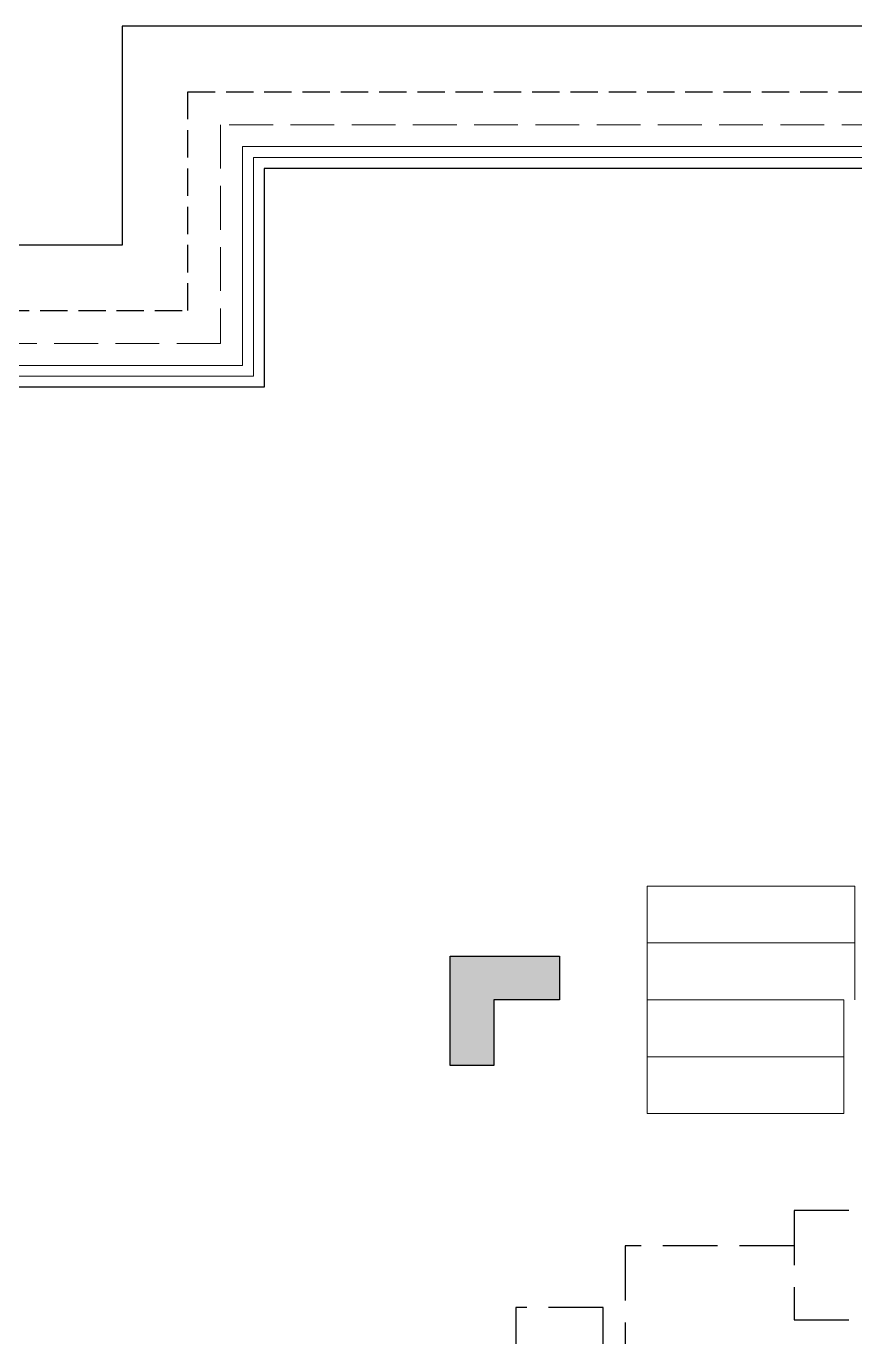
# Model space of a CAD drawing. Extents: x 2803505 to 5851001, y -1372902 to 24339.
# Drawn here: x 3282274 to 3286062, y -971776 to -965786 of the extents above; entities that cross this region are included whole.
import ezdxf

# ---------------------------------------------------------------- set-up
doc = ezdxf.new("R2010")
doc.units = 0
doc.header["$LTSCALE"] = 1000
doc.header["$MEASUREMENT"] = 0
for name, pattern in [('#P_--_20B1_001_t3$0$DASH', [0.35, 0.25, -0.1]), ('A户型$0$DASH', [0.35, 0.25, -0.1]), ('DASH', [0.35, 0.25, -0.1])]:
    doc.linetypes.add(name, pattern=pattern)
doc.layers.get('0').update_dxf_attribs({"linetype": 'CONTINUOUS'})
for name, color, linetype in [('!!电气', 1, 'CONTINUOUS'), ('5fur', 175, 'CONTINUOUS'), ('COLU', 7, 'CONTINUOUS'), ('ROOF', 183, 'CONTINUOUS'), ('S-砼墙填充', 251, 'CONTINUOUS'), ('看线', 185, 'CONTINUOUS')]:
    doc.layers.add(name, color=color, linetype=linetype)
for name, color, linetype, lineweight in [('STAIR', 252, 'CONTINUOUS', 20), ('WINDOW', 146, 'CONTINUOUS', 20), ('平面-栏杆', 56, 'CONTINUOUS', 15), ('平面-看线', 252, 'CONTINUOUS', 15)]:
    doc.layers.add(name, color=color, linetype=linetype, lineweight=lineweight)

# ---------------------------------------------------------------- blocks, each defined once
blk = doc.blocks.new('dfgdfgsf')
at = {"layer": '5fur', "color": 252, "linetype": 'A户型$0$DASH'}
for p, q in [((2096469.08334725, -1252137), (2097241.400685381, -1252137)), ((2097241.400685381, -1252137), (2097241.400685381, -1254418.310339169))]:
    blk.add_line(p, q, dxfattribs=at)
for points in [[(2096469.08334725, -1252475.039726642), (2095169.08334725, -1252475.039726642), (2095169.08334725, -1251975.039726642), (2096469.08334725, -1251975.039726642)], [(2097741.574591951, -1252417.812060538), (2097741.574591951, -1254417.812060538), (2097341.574591951, -1254417.812060538), (2097341.574591951, -1252417.812060538)]]:
    blk.add_lwpolyline(points, close=True, dxfattribs=at)
blk = doc.blocks.new('GDGDGRD')
at = {"layer": 'S-砼墙填充'}
h = blk.add_hatch(color=252, dxfattribs=at)
h.dxf.hatch_style = 1
h.paths.add_polyline_path([(442366.5562441116, 293015.363991781), (442366.5562441116, 292815.363991781), (442666.5562441116, 292815.363991781), (442666.5562429251, 292515.36404931), (442866.5562429251, 292515.36404931), (442866.5562441116, 293015.363991781)])
at = {"layer": 'COLU', "color": 252}
blk.add_lwpolyline([(442366.5562441116, 293015.363991781), (442366.5562441116, 292815.363991781), (442666.5562441116, 292815.363991781), (442666.5562429251, 292515.36404931), (442866.5562429251, 292515.36404931), (442866.5562441116, 293015.363991781)], close=True, dxfattribs=at)
blk = doc.blocks.new('A$C100F5A36')
at = {"layer": 'ROOF', "color": 252, "ltscale": 0.8}
for points in [[(44902.4658800941, -8232.399925138801), (38052.46588359354, -8232.399925307138), (38052.46588351158, -9232.399951153784), (36802.46586488467, -9232.400023083203)], [(44902.46588010993, -8882.399925138801), (38702.46588354046, -8882.399925291073), (38702.4658834585, -9882.399913750356), (36802.46589077916, -9882.40001732891)]]:
    blk.add_lwpolyline(points, dxfattribs=at)
at = {"layer": 'STAIR', "color": 252}
blk.add_line((40452.46588952187, -12682.39992387616), (41352.46588928625, -12682.39992477791), dxfattribs=at)
for points in [[(41402.46588985343, -12422.39992473787), (41402.46589003364, -12162.39992473787), (40452.46589205042, -12162.39992383949), (40452.46588824457, -12422.39992383949)], [(41402.46589104319, -12682.39992471912), (41402.4658912234, -12422.39992471912), (40452.46589187067, -12422.39992383949), (40452.46588806482, -12682.39992405812)], [(41352.46588970535, -12682.39992481284), (41352.465889527, -12942.39992481284), (40452.44343193201, -12942.39992399502), (40452.44342848472, -12682.39992399502)], [(41352.465889527, -12942.39992481284), (41352.46588934865, -13202.39992481284), (40452.44343172153, -13202.39992399502), (40452.44342827424, -12942.39992399502)]]:
    blk.add_lwpolyline(points, dxfattribs=at)
at = {"layer": '平面-栏杆', "color": 252}
for points in [[(44902.4658801076, -8782.399925138801), (38602.46588354884, -8782.399925293634), (38602.46588346642, -9782.399919504765), (36802.46589077916, -9782.40001732891)], [(44902.46588010853, -8832.399925138801), (38652.46588354465, -8832.399925292353), (38652.46588346222, -9832.399916627677), (36802.46589077916, -9832.40001732891)]]:
    blk.add_lwpolyline(points, dxfattribs=at)
at = {"layer": '平面-看线', "color": 252, "linetype": 'DASH', "ltscale": 0.8}
blk.add_lwpolyline([(44902.46588010527, -8682.399925138801), (38502.46588355675, -8682.399925295962), (38502.4658834748, -9682.399925259175), (36802.46589077916, -9682.400023083203)], dxfattribs=at)
at = {"layer": '看线', "color": 252, "linetype": '#P_--_20B1_001_t3$0$DASH', "ltscale": 0.5}
blk.add_lwpolyline([(36802.46589077916, -9532.39698195213), (38352.46587843494, -9532.377773856046), (38352.46587849967, -8532.399925299454), (44902.46633499488, -8532.399925158592)], dxfattribs=at)
at = {"color": 252, "xscale": -1}
blk.add_blockref('GDGDGRD', (482419.0445932513, -305497.7630110036), dxfattribs=at)
at = {"layer": 'WINDOW', "color": 252, "xscale": -1}
blk.add_blockref('dfgdfgsf', (2137594.040481746, 1238329.789241821), dxfattribs=at)

msp = doc.modelspace()

# ---------------------------------------------------------------- block references
at = {"layer": '!!电气'}
msp.add_blockref('A$C100F5A36', (3244659.66086701, -957553.5751154518), dxfattribs=at)

doc.saveas('drawing.dxf')
